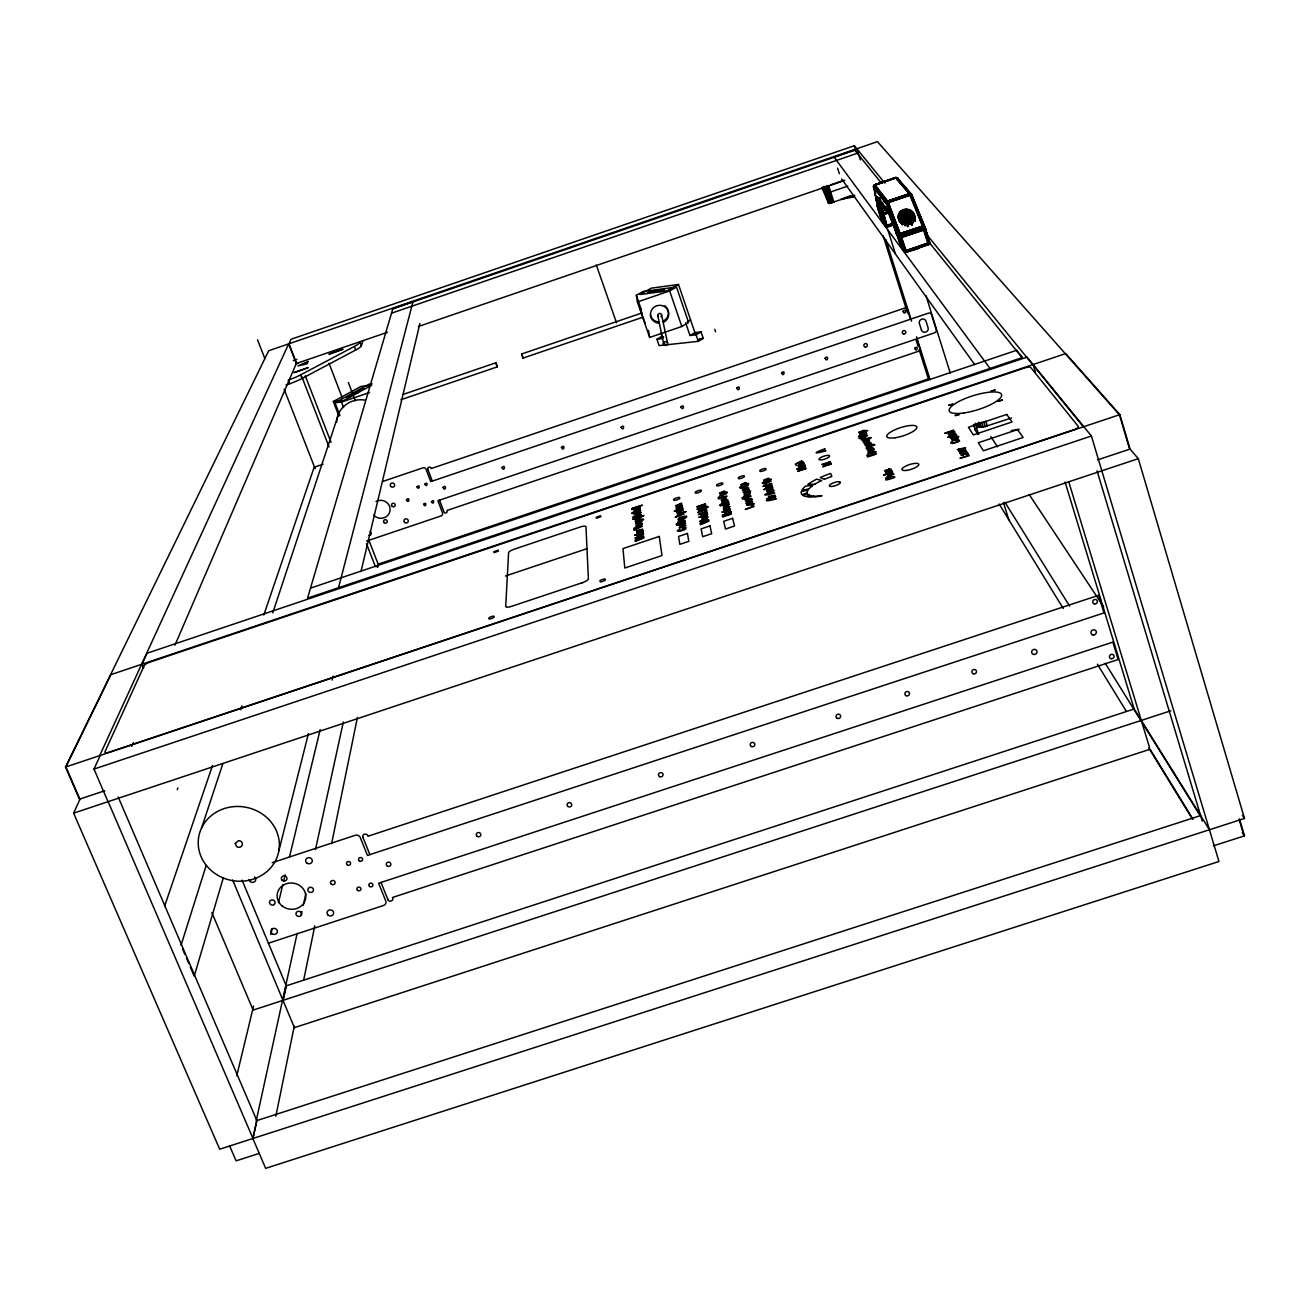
<?xml version="1.0" encoding="UTF-8"?>
<svg xmlns="http://www.w3.org/2000/svg" width="1310" height="1310" viewBox="0 0 1310 1310"><rect width="100%" height="100%" fill="white"/><g stroke="black" fill="none" stroke-linecap="round" stroke-linejoin="round"><path stroke-width="1.5" d="M882.596 203.394L881.712 201.986C885.462 213.923 887.672 203.345 885.085 207.701L880.484 201.527L880.729 203.132L882.989 203.738L880.729 203.132L882.956 203.721L880.828 203.197L877.405 197.008L879.108 206.227L885.38 225.729L887.541 226.204L894.992 223.666M882.58 203.836C881.614 204.671 880.205 200.741 879.403 198.973C875.031 194.568 879.714 205.752 879.943 199.873L887.181 226.827L893.224 224.78M876.439 197.319L878.028 208.814L873.557 186.118L874.867 184.726L895.5 177.636L898.136 178.962L897.71 178.16L895.614 177.685L873.852 185.643L878.028 208.83L878.355 204.688L877.749 207.897L873.688 185.742L895.909 177.538L897.71 178.16L911.727 194.568C913.316 198.006 911.334 192.226 909.255 193.7L887.803 201.036L886.297 202.952L886.592 204.131L888.36 202.149L911.711 194.912L924.991 227.367L899.315 235.8L904.047 251.192L906.012 251.585L928.135 244.069C931.656 240.631 928.135 247.344 927.922 243.349L922.567 226.499L909.599 194.289L895.5 177.636L909.697 193.602L922.715 225.664C925.531 233.409 928.937 246.919 929.445 244.102M885.347 207.422L884.283 206.128L886.821 211.074L886.706 209.076L890.26 214.414L886.706 209.076L887.148 211.369L889.13 211.68L888.786 210.582L886.51 209.174L888.704 210.992L887.853 211.712L886.428 210.37L887.214 209.747L889.867 214.267M899.119 235.898L900.871 233.884L922.469 226.27L924.876 227.007L923.746 225.648L899.168 234.113L904.031 251.111L929.494 242.89L924.942 227.203L929.74 242.956L928.233 244.446L905.685 252.486L903.965 251.192L899.495 237.012M877.454 198.645C882.138 200.299 874.294 194.404 878.191 202.329C881.761 219.638 885.167 217.804 880.156 201.052L879.354 198.563L877.274 197.122M882.088 203.787L880.484 201.527L882.449 203.394L880.353 202.444M881.679 202.903C880.042 199.529 882.023 205.343 882.17 202.952M903.965 251.192L906.192 252.339L928.299 244.757L929.674 242.268L906.258 250.718C901.198 250.456 907.83 254.582 906.258 250.718L888.131 201.642L874.49 184.939L895.909 177.538L874.867 185.005L873.475 187.15L874.982 184.759L895.549 177.636L898.136 179.339L897.71 178.16M929.642 243.48L924.352 227.039M888.982 210.501C885.478 211.237 890.735 211.008 887.41 211.483C881.597 200.037 882.088 209.338 886.493 206.8M906.651 252.126L905.194 252.093L900.134 233.36L887.738 201.805L874.982 184.759M929.756 243.07L925.106 228.513L899.757 237.749L924.189 229.84L925.548 229.021L925.04 227.776L899.282 236.406M900.101 234.261L887.197 201.674L909.369 193.864L887.558 201.429L909.533 194.175L911.727 194.568L912.12 195.354L909.255 193.7L887.885 201.15L886.395 203.738L873.524 186.184M886.068 225.484C884.643 225.271 888.295 229.021 893.158 224.452M894.19 222.176L893.174 223.83L901.788 247.754L887.116 209.403M878.502 198.481L880.517 202.821L881.384 203.639L881.008 201.838L881.99 203.476L877.651 197.171M883.742 221.93L881.974 221.341L878.24 206.8M922.469 226.27L900.134 233.36L905.685 252.486M897.039 178.307L895.909 177.538M875.669 193.503L874.54 184.956M887.623 226.761L887.23 225.156L894.681 222.618C879.911 234.867 883.759 207.504 878.65 200.364C875.08 198.154 881.27 206.309 879.796 201.593M904.883 252.208L899.331 233.933L886.952 201.56L874.196 185.103M886.395 207.357L879.698 208.012L881.99 214.987L878.093 199.251L878.24 198.072L879.796 198.563L878.519 199.447M874.163 185.267L873.573 187.314L886.51 203.951L888.131 201.642L910.237 194.699L922.977 226.401L900.478 234.064L901.182 234.719L923.272 227.203L922.567 226.499L900.92 234.031L900.134 233.36M298.664 362.788L296.044 364.098M873.688 185.742L873.508 187.068M886.346 203.574L873.639 186.118L886.854 204.671L888.606 202.755L909.926 195.01L912.087 195.534L924.582 226.499M275.837 1116.218L294.275 1026.041M303.707 979.946L314.793 925.842M331.594 843.673L357.433 717.405M887.59 211.565C879.714 198.481 886.886 211.336 887.476 210.795L888.638 211.123L886.837 209.109M283.091 1000.332L286.251 985.857L242.072 880.14M377.509 567.279L378.164 564.217L368.601 539.491M256.22 1120.787L297.157 933.375M301.087 915.428L301.955 911.433M303.265 905.456L305.869 893.486M315.464 849.617L343.335 722.023M282.976 1000.365L286.12 985.89L1134.165 709.005L1209.441 829.754M377.427 567.312L378.099 564.233L928.381 378.885L919.194 349.835M360.954 571.618L419.904 323.455M236.782 1075.723L253.55 1006.096M270.81 934.488L272.251 928.512M278.473 902.655L282.796 884.758M283.746 880.779L285.187 874.802M289.51 856.904L320.18 729.588M332.118 680.054L333.067 676.091M278.866 850.796A40.675 37.286 9.8 0 0 224.272 808.565A40.675 37.286 9.8 0 0 213.252 872.214A40.675 37.286 9.8 0 0 278.866 850.796L308.407 733.715M338.504 587.715L413.01 301.627L392.885 308.538L307.555 598.146L1022.471 357.515L1016.642 350.278L310.519 588.108M883.317 206.014C885.871 210.402 882.858 201.085 887.116 211.352M929.723 242.448L925.4 228.529M223.273 878.028L194.207 976.13L190.327 967.075M878.961 199.546L885.036 225.484L886.28 226.712L884.315 224.026C884.708 227.547 887.869 226.155 894.894 223.306M181.009 945.329L206.178 865.517M201.609 827.904L222.765 763.959M240.729 709.725L242.006 705.844M272.775 612.851L338.815 413.289M286.006 384.976L289.625 383.748A17.931 3.209 -20.7 0 0 302.004 378.492L355.665 350.032A17.456 3.095 -20.4 0 0 361.38 345.725L362.69 341.73A5.093 0.901 -20.4 0 0 362.231 341.402M164.585 906.209L212.548 765.433M263.801 615.029L314.138 467.277L323.111 464.215M925.04 227.776L923.517 225.615L929.134 244.479M925.237 229.332L929.445 244.004M889.081 211.925L890.227 211.434M904.424 251.831C903.229 250.079 907.339 253.763 906.307 250.881L928.659 243.054L923.37 226.319L910.417 194.158L896.318 177.521L911.023 193.995L924.287 225.877M177.259 789.652L177.865 787.998M929.429 242.661L924.876 228.595M874.507 185.168L895.876 177.849L874.9 184.694M174.967 645.159L296.289 363.541L288.675 343.875L268.697 350.736L65.5 767.054L79.435 799.198L104.718 790.765M131.704 746.372L133.325 742.623M877.831 207.242L877.798 208.077M79.844 799.067L65.909 766.907L110.908 674.65L1065.701 353.569L1119.87 414.631L1130.055 449.068L1138.292 458.664L1244.5 818.439L219.687 1149.214L73.606 813.15L80.106 798.969M99.691 755.624L288.675 343.875M108.009 801.687L93.992 769.068L100.248 755.444M143.511 667.904L141.955 664.219L147.097 653.231L1027.04 357.106L1091.394 436.001L1218.955 861.505L265.668 1168.34L252.846 1138.505L256.744 1120.623L1200.599 815.573M387.498 332.265L296.6 363.427L288.986 343.76L291.049 339.257L854.349 145.721L884.84 183.154M897.989 178.537L896.859 177.652M896.679 177.669L912.431 196.058M928.479 243.562L924.5 229.708L929.052 242.874M641.982 312.943L521.593 354.011L522.968 358.105L522.297 355.583M895.942 229.725C901.722 245.33 899.855 246.984 902.115 247.59M882.17 203.852L881.466 202.575M894.206 224.681L897.055 235.407L897.923 234.703M885.429 225.877C884.152 224.108 880.222 218.049 878.371 208.437C882.612 214.676 879.485 224.338 883.824 220.817M975.721 428.943L975.328 430.253L977.866 434.167M400.893 399.73L497.21 366.882L496.932 365.424L495.835 362.805L403.365 394.343M495.835 362.805L497.21 366.882M874.13 185.856L886.624 201.953L904.621 251.356L900.281 236.995M898.955 235.489L886.723 203.754M900.985 236.766L905.439 251.34L899.708 233.622M877.7 205.883L877.995 204.966M886.379 225.418L882.318 212.58L883.415 213.039L886.903 225.664L894.812 223.011M887.345 201.249L909.811 193.814L895.778 177.636L874.179 185.398M899.364 236.635L899.315 235.8M905.341 250.98L900.609 236.881M885.495 207.619L884.021 207.324L881.417 202.428L883.726 207.046M904.621 251.356L900.674 237.749M886.87 209.453L887.853 210.632L886.657 209.076M881.614 203.672L884.053 207.226M928.348 243.185L923.485 229.119L901.378 236.635L902.066 237.388L923.927 229.938L923.173 228.218L901.083 235.734L901.788 236.52L923.435 228.972M493.706 551.805L498.226 550.118M498.537 551.019L494.132 552.689M600.93 516.648L596.459 518.252M596.115 517.352L600.635 515.731M887.541 226.204L885.232 225.893M877.405 197.008L879.796 199.038M880.844 202.657C880.369 202.362 879.026 201.347 880.631 199.759M905.226 252.371L899.544 236.455M897.039 235.374L896.286 232.541L897.268 235.079M887.148 211.237L886.199 209.584L887.197 211.27L886.821 210.304M880.107 202.968L880.909 204.294L878.617 204.409L881.81 214.971L881.04 212.548L881.401 214.005M699.475 339.896L697.51 340.715M663.122 343.94L665.021 343.973M663.466 337.227L660.355 338.013L663.564 336.801M661.828 336.342L656.916 339.224L659.11 345.611L698.328 341.32L703.241 338.373L701.03 331.905L694.906 332.593L689.993 335.507L685.638 322.784M689.993 335.507L696.118 334.82L701.03 331.905M687.292 321.818L690.583 319.869M681.822 326.501L688.601 322.506L676.484 287.021L643.177 291.442L636.349 295.307L637.38 301.971L649.678 337.456L681.822 326.501L669.656 290.935L676.484 287.021M678.514 284.499L651.365 288.118L640.115 294.472L667.38 290.885L678.514 284.499L694.906 332.593M667.38 290.885L673.438 287.43M660.387 291.786L664.629 289.772L649.547 291.753L647.107 293.522M333.313 401.499L360.938 386.45L371.614 385.304L343.826 400.467L333.313 401.499L338.913 416.072M339.929 415.516L335 402.727L368.912 384.256L372.155 383.912M886.395 202.46L873.737 185.873M289.313 379.736A17.947 3.193 -20.7 0 0 300.596 374.873L354.322 346.462A17.456 3.062 -20.4 0 0 360.021 342.172L361.38 345.725M883.038 214.84L889.277 211.974M885.969 207.651L886.362 208.847M883.628 205.817L885.56 207.127M888.262 208.65L882.776 210.926L882.056 208.47L885.806 206.751M902.017 247.361L900.527 246.444L905.226 252.257M888.458 209.322L882.776 210.926L883.497 214.709L883.415 213.039L887.099 211.581M724.102 500.846L725.445 500.404A3.259 0.901 -19 0 1 728.147 500.256L725.134 502.467L721.777 502.385A3.144 0.868 -19 0 1 724.053 500.878M704.076 517.745L705.419 517.286A3.291 0.933 -19.1 0 1 708.137 517.172L705.058 519.415L701.701 519.317A3.177 0.901 -19.1 0 1 704.027 517.777M953.991 438.555L955.367 438.097A3.357 0.95 -17.4 0 1 958.38 437.9L955.645 440.045L951.813 440.078A3.242 0.917 -17.4 0 1 953.942 438.588M900.723 233.475L922.977 226.401M883.497 221.259L881.974 221.341L878.208 207.684M909.926 195.01L887.738 201.805L909.599 194.289M887.983 201.331L909.811 193.814M288.986 343.76L877.405 141.66L1119.444 414.779L1129.629 449.215M392.787 308.882L855.07 150.11L857.559 153.188L391.51 313.188M293.293 360.594L296.879 359.366M830.524 184.923L843.771 180.371M418.283 326.55L844.77 180.387M830.638 191.964L847.717 186.118M843.493 198.137L850.747 195.665M821.91 187.887L828.804 203.443L854.84 195.288M887.951 201.265L909.402 193.913M883.906 214.578L889.49 212.662M335 402.727L341.468 402.088L369.502 392.525M637.38 301.971L669.656 290.935M522.968 358.105L643.357 317.053M912.071 250.554L919.276 248.098M895.5 178.029L874.867 184.939M382.618 481.507L422.852 467.867A2.522 2.423 10.4 0 1 426.094 469.373L430.728 481.638L928.331 313.188A2.571 2.473 -34.3 0 1 931.508 314.727L936.192 329.678A2.571 2.456 -33.5 0 1 934.505 332.855L437.917 500.698L442.502 512.881A2.522 2.407 7.9 0 1 440.995 515.96L366.587 541.079M505.464 576.007L586.913 548.693M978.619 434.478L976.539 427.83L980.371 426.552M730.947 512.144L729.49 512.636L729.834 514.044L727.459 514.846L727.165 513.569L724.07 515.976L723.742 514.617L722.268 515.108L722.711 516.992L731.422 514.077L730.767 511.375L728.72 511.653L730.44 510.048L724.184 512.21L730.047 508.919L721.761 512.095L726.117 512.538L724.61 514.028L730.898 511.948M976.441 423.85L978.897 427.109L983.302 427.109L1011.5 417.972M582.508 582.639L512.488 606.039A6.452 1.85 -20.5 0 1 505.725 606.072L508.575 553.033A6.042 1.621 -20.3 0 1 515.108 548.89L579.429 527.275A6.042 1.637 -19.9 0 1 585.979 527.029L588.37 578.414A6.452 1.867 -20 0 1 582.508 582.639L581.558 582.934M65.5 767.054L1119.87 414.631M93.992 769.068L1091.394 436.001M1097.469 459.925L1130.055 449.068M73.606 813.15L1138.292 458.664M901.87 236.766L923.648 229.61M272.218 862.684L355.272 835.289A3.864 3.57 5.9 0 1 360.234 837.467L367.455 855.414L1103.97 612.916L1098.615 595.313L367.946 836.255A2.636 2.44 5.7 0 0 365.179 834.11A2.636 2.44 5.7 0 0 362.69 836.451L363.132 837.843M888.196 201.756L910.237 194.699M268.37 943.233L383.502 905.488A3.832 3.521 4.3 0 0 385.762 901.002L378.623 883.235L1112.861 642.113L1118.167 659.519L392.492 897.481A2.62 2.407 4.1 0 1 391.886 900.69A2.62 2.407 4.1 0 1 388.333 900.347L387.694 899.053M1170.812 710.79L253.141 1010.092L211.843 912.513M900.92 234.031L922.731 226.974L900.478 234.064M259.233 1153.406L236.111 1160.856L229.741 1146.135M1213.437 845.851L1244.484 835.846L1239.555 819.192M825.464 193.012L828.182 192.848L826.086 186.315L828.64 185.561L833.995 202.411M829.345 192.39L830.736 192.111M880.975 203.328L877.88 197.777L879.026 198.842M886.526 209.846L887.656 211.418M902.099 246.313L900.576 246.526L897.563 234.883L901.034 245.92M830.327 203.377L826.987 192.93L829.426 192.521M895.451 227.089L894.37 227.203M882.105 210.304L880.336 210.222M841.004 199.235L854.578 196.844M895.418 229.872L897.088 235.227L896.171 232.623M1011.205 430.597L1019.213 429.205M881.499 208.241L881.433 206.276L879.125 205.932M656.916 339.224L662.811 338.569L660.944 333.166M699.311 338.815L703.241 338.373M364.475 389.168L362.231 389.005L346.872 397.372L350.965 396.553M901.788 246.771L900.609 246.215M888.065 211.123C889.113 212.94 892.962 223.928 892.126 217.968M826.168 193.176L825.153 192.848L828.493 203.279M892.372 221.619L893.338 222.274M877.896 208.044C877.52 210.353 883.546 224.092 882.645 222.094M891.848 219.834L890.014 215.479L891.373 216.101M900.772 234.883L923.091 227.973L901.493 235.603L900.772 234.883L923.583 228.071L922.862 227.334L901.264 234.948L923.583 228.071M884.315 207.34L883.857 206.047L885.92 207.357M886.264 226.745L882.187 221.488M879.829 199.726L877.88 197.777M882.76 222.34L878.371 208.437M882.334 220.964L878.879 208.175L883.415 222.258M885.887 226.565L885.036 225.484L886.723 226.827L882.76 212.466M878.47 198.776L877.405 197.941M910.057 193.585L923.959 225.713M905.226 252.339L904.096 251.34L904.768 251.946M890.816 217.46L892.143 219.965M910.81 193.749L911.76 195.354M884.365 207.537L883.448 205.883L884.741 207.684M887.983 211.45C885.724 206.718 892.356 216.33 888.278 211.516M885.593 206.915L885.085 207.635M880.32 202.117L879.992 201.462M911.727 194.568L912.3 195.763L911.351 194.191M882.318 204.147L883.759 205.031L882.891 203.492M899.249 234.948L899.217 235.98M889.097 211.221L887.754 210.304M887.099 209.797L888.213 210.926L887.378 209.813M881.908 203.312L882.58 204.491M878.453 202.591L879.37 206.128M924.254 228.841L929.396 242.677M521.593 354.011L522.117 355.092M888.557 210.517L886.821 208.945M878.732 198.94L879.387 200.168M886.575 210.714L885.969 209.322M888.638 212.285L889.539 214.038M927.038 234.948L1083.37 426.831M881.466 183.253L854.628 149.946L834.028 157.02L990.016 368.438M930.051 243.496L1022.095 357.646M883.808 205.752L884.692 206.751M841.708 179.044L974.722 364.639M439.489 500.158L444.188 512.439A1.719 1.654 7.6 0 0 446.514 512.685A1.719 1.654 7.6 0 0 446.923 510.491L920.439 350.622L916.722 338.864M1242.42 815.328L1244.5 818.439M990.753 436.59L997.532 446.808M1029.169 494.509L1103.724 606.923M899.986 237.077L904.784 251.094M1242.257 832.456L1244.484 835.846M1004.95 502.27L1069.664 606.17M1105.263 663.318L1200.189 815.704M1192.886 819.045L1150.049 749.271L294.406 1027.646L232.656 879.976M999.17 504.039L1063.262 608.511M1097.436 664.236L1126.289 711.264M1148.723 747.83L1192.526 819.225M883.366 203.492L881.99 203.476M884.283 206.128L885.02 207.439M880.222 199.775L880.746 200.774M880.582 201.855L881.303 203.377M916.214 208.781L916.935 210.337L916.181 208.405M427.977 469.635L427.699 468.685A1.736 1.654 10 0 1 429.336 467.097A1.736 1.654 10 0 1 431.137 468.571L906.766 307.392L910.499 319.214M886.412 209.6L886.641 210.779L886.51 209.174M915.002 217.919L913.872 214.316L915.019 217.968C914.724 203.541 891.651 209.256 899.806 222.094L898.594 218.246M918.883 215.888L919.342 216.887M898.955 219.409C902.017 229.053 918.113 224.01 913.872 214.316M108.157 801.638L252.977 1138.472L256.875 1120.59L118.211 797.02M182.565 948.964L184.89 954.401M186.446 958.019L188.771 963.456M889.293 213.743L891.029 217.689M142.086 664.17L143.642 667.871M640.377 308.243L641.409 310.847M890.947 216.068L892.503 220.031M890.571 215.937L891.324 217.853M362.772 836.943L369.862 854.628M381.03 882.449L388.055 899.937M257.53 339.798L264.866 358.563M288.216 380.129L289.625 383.748M284.139 389.201L315.186 468.833M305.312 375.872L331.07 442.452M301.84 376.69L329.039 446.939M366.538 543.765L375.364 566.559M300.596 374.873L302.004 378.492M329.039 363.296L342.352 398.027M341.468 402.088L343.58 407.59M348.362 382.536L355.37 400.909M645.159 323.324L643.128 317.708M354.322 346.462L355.665 350.032M891.586 219.507L894.517 227.236M427.748 469.029L432.3 481.114M924.598 228.71L928.774 243.005M892.994 222.258L893.862 224.681M901.591 237.536L905.832 250.849M914.069 221.095L910.172 210.108L913.61 221.128M596.312 264.98L616.502 322.768M914.855 221.374L911.203 210.795L914.478 221.374M636.349 295.307L641.458 310.077M696.118 334.82L698.328 341.32M905.03 225.795L900.232 211.581L903.884 224.288M903.392 223.944L899.528 212.531L902.934 224.19M902.721 224.599L898.987 213.579L902.344 224.829M901.591 223.519L898.611 214.693L901.329 223.699M714.769 329.334L715.587 331.79M915.281 220.981L912.137 211.631L915.002 220.948M905.947 225.287L901.067 210.763L905.259 225.582M924.86 227.776L925.531 228.923M907.568 226.646L902.033 210.075L906.209 225.091M900.297 221.488L898.431 215.872L900.183 221.603M908.632 226.237L903.114 209.567L907.764 226.548M900.183 222.389L898.414 217.067L900.117 222.503M909.107 224.026L904.244 209.207L908.321 224.288M901.116 237.667L905.472 250.947M895.631 229.823L896.499 232.427M642.375 315.448L640.197 308.44M910.221 223.748L905.439 209.027L909.435 223.977M911.907 225.369L906.667 209.027L910.548 223.764M827.331 185.971L832.685 202.821M828.084 192.717L831.441 203.148M824.972 186.528L827.068 193.078M824.072 186.642L829.426 203.459M823.139 186.462L828.804 203.443M914.773 217.411L913.561 213.645L915.281 219.245M904.293 251.307L899.774 237.126M837.581 168.138L839.35 173.706M912.399 223.437L907.879 209.223L912.038 225.042M887.918 230.069L895.516 254.124M878.535 208.355L882.481 220.882M885.707 239.288L911.613 321.228M916.542 336.834L930.116 379.753M856.805 148.734L860.326 159.869M883.055 235.603L907.552 313.057M916.132 340.158L917.966 345.971M854.349 145.721L855.512 149.405M913.234 222.897L909.058 209.584L912.579 223.011M925.957 295.569L950.241 373.006M897.612 234.867L900.461 244.086M983.744 421.705L985.3 426.667M981.747 422.131L983.302 427.109M979.929 422.36L981.485 427.322M978.439 422.36L979.978 427.322M1003.476 502.729L1008.782 519.71M977.866 423.801L978.897 427.109M977.26 423.392L978.292 426.683M973.51 424.424L975.328 430.253M985.808 421.1L987.347 426.061M1065.063 481.982L1134.165 709.005M1033.099 364.524L1035.473 372.351M1068.78 481.883L1149.476 747.339M1097.06 470.83L1202.269 821.108M976.539 427.83L975.295 423.212M900.265 237.798L904.26 251.127M1239.145 819.323L1244.058 835.976M885.74 225.991L881.548 212.646L881.99 214.987M877.847 208.208L877.667 206.669M877.585 207.258L877.389 206.161M887.132 210.582L887.345 211.45M661.55 314.858L667.592 343.089A2.014 1.965 -14.1 0 1 665.038 345.398A2.014 1.965 -14.1 0 1 664.219 342.09A2.014 1.965 -14.1 0 1 667.576 343.023M657.8 315.661L663.646 343.924M883.415 213.039L883.742 214.627M648.499 330.366L649.678 337.456M880.909 204.294L880.975 206.309M658.275 316.578A1.916 1.883 -14.9 0 1 658.406 313.909A1.916 1.883 -14.9 0 1 661.141 314.056A1.916 1.883 -14.9 0 1 660.911 316.742M840.447 482.522A5.813 1.654 -18.2 0 1 835.42 485.65A5.813 1.654 -18.2 0 1 829.525 486.108M829.361 485.617A5.813 1.654 -18.2 0 1 830.687 484.209A5.682 1.621 -18.2 0 1 832.243 483.357L832.276 483.341A5.813 1.654 -18.2 0 1 840.267 482.031M829.639 456.208A5.6 1.539 -18.3 0 1 824.809 459.089A5.6 1.539 -18.3 0 1 819.225 459.646M819.028 459.073A5.6 1.539 -18.3 0 1 823.81 456.191A5.6 1.539 -18.3 0 1 829.426 455.618M701.374 491.053A3.586 0.966 -19.1 0 1 698.558 492.593A3.586 0.966 -19.1 0 1 695.381 493.133M695.086 492.282A3.586 0.966 -19.1 0 1 697.902 490.759A3.586 0.966 -19.1 0 1 701.079 490.202M722.907 483.832A3.586 0.966 -19 0 1 720.074 485.355A3.586 0.966 -19 0 1 716.898 485.895M716.603 485.044A3.586 0.966 -19 0 1 719.436 483.521A3.586 0.966 -19 0 1 722.612 482.981M494.247 617.043A3.242 0.933 -20.7 0 1 489.072 618.991M488.745 618.074A3.242 0.933 -20.7 0 1 493.903 616.126M679.857 498.291A3.57 0.966 -19.3 0 1 677.041 499.814A3.57 0.966 -19.3 0 1 673.88 500.371M673.586 499.503A3.57 0.966 -19.3 0 1 676.402 497.98A3.57 0.966 -19.3 0 1 679.546 497.423M766.088 469.389A3.586 0.966 -18.7 0 1 763.239 470.896A3.586 0.966 -18.7 0 1 760.078 471.436M759.784 470.568A3.586 0.966 -18.7 0 1 762.616 469.062A3.586 0.966 -18.7 0 1 765.777 468.538M744.506 476.627A3.586 0.966 -18.8 0 1 741.673 478.15A3.586 0.966 -18.8 0 1 738.48 478.69M738.201 477.839A3.586 0.966 -18.8 0 1 741.034 476.316A3.586 0.966 -18.8 0 1 744.211 475.776M605.384 579.953A3.242 0.95 -19.9 0 1 600.176 581.82M599.849 580.903A3.242 0.95 -19.9 0 1 605.04 579.02M254.517 877.012A3.341 3.062 8.8 0 1 254.025 882.072A3.341 3.062 8.8 0 1 249.096 879.583M370.026 531.516A2.178 2.08 11.6 0 1 368.765 535.43M376.003 501.435A9.416 8.99 11.7 0 1 388.562 504.432A9.416 8.99 11.7 0 1 386.417 516.582A9.416 8.99 11.7 0 1 373.596 515.01M658.897 323.21A9.137 8.957 -15 0 1 651.283 310.634A9.137 8.957 -15 0 1 665.988 307.784A9.137 8.957 -15 0 1 663.548 322.309M664.497 305.59A9.121 8.941 -15 0 1 663.286 321.065M658.652 321.965A9.121 8.941 -15 0 1 650.399 314.777M336.621 422.295A24.677 23.744 16.5 0 1 365.31 400.189M683.1 509.999C681.429 509.999 681.036 512.488 676.697 512.194C678.105 512.538 679.268 509.197 683.1 509.999M720.123 495.262C720.926 497.014 734.861 489.58 720.123 495.262M729.785 506.708C719.55 511.571 723.709 505.054 729.785 506.708M771.672 483.488L763.157 486.321L771.672 483.488M235.243 843.46L236.602 846.587A3.635 3.324 9.8 0 0 242.415 843.689L241.711 842.068A3.635 3.324 9.8 0 0 238.371 840.692L235.243 843.46M799.788 466.688L803.57 465.525L799.788 466.688M748.157 485.142C747.027 487.336 740.428 490.038 739.577 487.517A3.848 1.064 -18.8 0 1 740.936 486.501L748.157 485.142M804.225 463.265C795.94 469.095 789.406 461.447 804.225 463.265M763.533 483.161L769.396 481.343L763.533 483.161M963.03 449.133L964.111 449.838L960.361 450.067L958.691 451.131L959.444 451.835A3.128 0.884 -17.4 0 0 961.098 451.623L965.47 449.477L963.03 449.133M752.218 499.798L747.813 502.156A2.997 0.835 -18.8 0 1 746.307 502.336L745.816 501.599L748.305 500.24L749.517 501.108C752.005 500.518 749.14 498.815 752.218 499.798M766.579 489.809L768.315 490.382L773.064 487.942L766.579 489.809M767.136 491.708L768.888 492.265L773.653 489.825L767.136 491.708M683.836 514.011C681.085 514.814 681.871 515.649 675.141 517.237C676.664 516.746 678.023 514.126 683.836 514.011M750.368 493.15L746.012 495.475A2.98 0.835 -18.8 0 1 744.506 495.655L744.031 494.934L746.503 493.592L747.699 494.443C750.073 493.886 747.355 492.167 750.368 493.15M765.728 487.009L767.463 487.566L772.196 485.142L765.728 487.009M865.321 443.288C878.289 440.782 865.042 444.991 864.142 443.779C866.827 440.504 873.393 440.864 865.321 443.288M763.664 480.361C763.288 482.751 780.269 476.906 764.958 480.262C771.737 477.642 768.446 477.495 763.664 480.361M966.534 453.457L964.258 453.784L966.534 453.457M729.244 504.497C718.175 510.294 724.774 504.301 729.244 504.497M406.427 499.847C408.785 505.267 410.538 495.606 406.427 499.847M416.989 486.796C419.085 491.627 420.641 483.013 416.989 486.796M423.621 504.317C425.717 509.115 427.273 500.535 423.621 504.317M443.009 487.467C445.351 492.904 447.136 483.21 443.009 487.467M740.87 487.435L746.7 485.633L740.969 487.271M748.01 505.316C740.74 505.251 765.22 501.501 748.01 505.316M804.88 465.066L801.9 467.048L798.461 467.031A3.111 0.852 -18.4 0 1 800.639 465.558L802.015 465.083A3.226 0.884 -18.4 0 1 803.75 464.772A3.128 0.852 -18.4 0 1 804.766 464.919L804.88 465.066M501.976 467.523C504.301 472.959 506.135 463.249 501.976 467.523M744.653 492.904C737.858 492.904 761.159 489.121 744.653 492.904M746.225 503.646L747.944 504.235L752.759 501.763L746.225 503.646M866.123 435.919L865.091 437.311L867.547 435.444L864.534 435.444L858.852 438.392L861.587 438.408L866.123 435.919M866.385 448.56C871.494 449.019 877.831 445.662 866.385 448.56M966.633 451.295L959.788 453.44L963.914 451.066L966.633 451.295M728.835 502.843L720.287 505.709L728.835 502.843M561.45 447.398C563.742 452.867 565.625 443.108 561.45 447.398M963.227 454.881L960.787 454.963L967.107 452.933A2.882 0.819 -17.3 0 1 967.844 453.194L962.228 454.848L963.227 454.881M741.083 484.634C740.625 487.025 757.524 481.212 742.344 484.536C749.107 481.933 745.849 481.785 741.083 484.634M621.12 427.224C623.38 432.709 625.312 422.917 621.12 427.224M802.899 463.576L799.018 464.886L802.899 463.576M959.035 448.986C977.719 445.547 950.127 451.999 959.035 448.986M680.971 406.968C683.198 412.47 685.179 402.661 680.971 406.968M864.518 441.421L869.644 439.849L866.811 441.699L863.224 441.994L865.337 440.946L864.518 441.421M736.826 388.071C739.036 393.589 741.083 383.748 736.826 388.071M950.421 434.74L955.841 433.921L949.488 436.033L950.143 435.329L948.866 435.133L950.421 434.74M781.611 372.924C783.806 378.459 785.869 368.585 781.611 372.924M721.253 500.142C722.285 502.582 732.126 497.129 722.612 500.142C728.294 497.342 727.132 497.342 721.368 499.962M677.385 530.746L679.399 531.401L683.951 529.977A4.045 1.146 -19.3 0 0 685.801 528.913L686.096 527.701L684.033 527.733L682.903 528.569L684.704 528.372L683.836 529.437L679.088 530.73L679.726 529.109L677.385 530.746M705.402 503.957L696.936 506.79L705.402 503.957M719.616 493.199C719.108 495.622 735.974 489.793 720.877 493.1C727.639 490.497 724.397 490.333 719.616 493.199M825.12 358.203C827.298 363.754 829.41 353.864 825.12 358.203M431.498 501.648C433.594 506.479 435.166 497.865 431.498 501.648M903.032 311.354C905.161 316.954 907.355 306.966 903.032 311.354M914.74 348.296C916.853 353.847 919.047 343.94 914.74 348.296M723.12 502.058L726.903 500.878L723.12 502.058M637.02 535.97C637.708 537.821 651.905 530.288 637.02 535.97M679.006 525.457L682.33 525.572L685.523 523.476A3.177 0.901 -19.3 0 0 684.459 523.116A3.291 0.917 -19.3 0 0 682.756 523.427L681.396 523.869A3.242 0.917 -19.3 0 0 679.792 524.671A3.16 0.884 -19.3 0 0 679.006 525.457M679.382 527.635L682.723 527.75L685.818 525.49A3.291 0.933 -19.3 0 0 683.132 525.605L681.773 526.047A3.177 0.901 -19.3 0 0 679.382 527.635M742.573 490.12L743.671 490.513L743.212 492.265L749.402 490.186L744.113 491.07L749.107 489.138L743.9 490.104L748.681 487.631L742.573 490.12M888.933 468.931L889.899 469.668L886.28 469.848L884.578 470.929L885.232 471.649A3.078 0.884 -17.9 0 0 886.854 471.436L891.242 469.291L888.933 468.931M682.543 506.921L679.546 508.837L676.173 509.115L679.677 507.052L679.89 508.214C682.346 507.641 679.644 505.955 682.543 506.921M682.788 508.296L674.372 511.113L682.788 508.296M874.72 444.761C872.362 446.956 873.312 443.157 871.003 446.644C861.079 450.624 869.021 442.502 874.72 444.761M959.968 450.918L961.687 450.918L959.968 450.918M424.882 484.094C426.831 488.99 428.665 480.41 424.882 484.094M699.294 507.51C688.585 513.7 719.714 502.532 700.637 507.51C710.429 502.975 703.404 504.808 699.294 507.51M703.044 518.989L706.876 517.794L703.044 518.989M707.351 507.494C714.015 504.219 684.933 516.058 707.351 507.494M871.559 448.298L872.476 448.986L868.988 449.199L867.335 450.214L867.957 450.886A2.98 0.819 -18 0 0 869.512 450.689L873.77 448.626L871.559 448.298M678.269 521.134C679.153 523.689 689.207 518.121 679.612 521.167C690.075 516.287 682.281 518.465 678.269 521.134M869.234 443.402L870.135 444.074L868.808 444.778L868.301 443.697C858.148 447.954 876.472 443.959 869.234 443.402M641.13 514.814C640 516.91 633.238 519.775 632.73 517.139A3.799 1.032 -19.5 0 1 634.155 516.124L641.13 514.814M892.192 471.158L885.429 473.27L889.588 470.912L892.192 471.158M685.523 516.877C683.394 518.58 687.226 517.712 686.686 516.222C683.214 515.78 677.761 518.269 677.974 519.366C681.675 521.364 684.475 515.796 685.523 516.877M680.349 525.114L684.164 523.934L680.43 524.999M680.725 527.308L684.557 526.112L680.807 527.193M957.168 438.506L953.238 439.816L957.168 438.506M953.402 432.333L949.504 433.643L953.402 432.333M643.095 530.894L638.641 533.252A2.964 0.835 -19.6 0 1 637.184 533.432L637.086 532.417L640.23 530.992L640.377 532.22C642.866 531.647 640.23 529.846 643.095 530.894M642.309 524.409L639.247 526.358L635.907 526.604L639.476 524.524L639.608 525.719C641.966 525.228 639.509 523.361 642.309 524.409M643.259 532.335L634.744 535.184L643.259 532.335M640.344 508.411L634.089 510.572L637.577 508.542L637.724 509.688C640.115 509.181 637.577 507.445 640.344 508.411M685.883 511.62L677.303 514.945L681.511 512.554L676.992 513.094L685.883 511.62M640.148 506.79L631.911 509.541L640.148 506.79M640.623 510.72L632.353 513.487L640.623 510.72M768.544 496.457L769.674 496.703L768.904 497.44L775.209 495.327L768.544 496.457M633.975 517.073L639.689 515.305L633.975 517.073M675.649 505.709L676.681 506.118L676.107 507.871L682.199 505.824L677.057 506.692L682.002 504.759L676.877 505.627L681.74 503.253L675.649 505.709M745.161 499.781C753.365 498.815 754.887 497.734 745.161 499.781M885.822 470.732L887.476 470.732L885.822 470.732M635.334 521.102C635.563 523.46 648.646 518.76 641.589 519.006C639.427 518.744 636.971 519.693 635.334 521.102M801.409 461.136L802.228 461.808L800.885 462.512L800.492 461.415C790.339 465.623 808.335 461.775 801.409 461.136M723.529 509.721C728.704 510.589 734.55 506.855 723.529 509.721M640.393 519.677L636.578 520.971L640.393 519.677M868.546 450.018L870.118 450.018L868.546 450.018M635.579 523.116L636.562 523.542L635.907 525.343L642.015 523.296L636.922 524.033L641.834 521.724L636.775 523.05L641.703 520.643L635.579 523.116M866.237 445.105L867.793 445.105L866.237 445.105M701.292 517.172C706.336 518.138 712.411 514.29 701.292 517.172M640.868 512.685C636.513 515.747 632.681 515.485 639.64 512.914C625.017 516.107 641.278 510.753 640.868 512.685M747.126 496.244C748.665 498.733 750.466 493.805 747.126 496.244M864.813 432.922L861.096 434.167L864.813 432.922M867.122 446.939L870.839 445.875L867.122 446.939M869.365 451.803C873.361 451.77 877.061 449.723 870.004 452.654C871.445 453.784 883.677 449.019 868.857 453.686C863.372 452.54 883.235 445.94 869.365 451.803M752.136 504.17L750.041 504.448L752.136 504.17M748.731 491.774L746.667 492.052L748.731 491.774M950.683 442.714L952.37 443.566L957.806 442.01A4.127 1.163 -17.4 0 0 959.526 440.979L958.773 439.767L956.136 440.782C962.572 440.045 949.39 445.154 952.714 441.388L950.683 442.714M728.573 506.97L726.51 507.248L728.573 506.97M798.38 462.839L799.886 462.839L798.38 462.839M860.212 432.12L863.945 431.105L860.212 432.12M725.413 493.87L723.382 494.148L725.413 493.87M636.447 530.796L637.462 531.058L636.627 531.811L642.751 529.24L636.447 530.796M746.995 501.419L748.501 501.452L746.995 501.419M745.21 494.754L746.7 494.771L745.21 494.754M656.064 291.606L653.674 292.49L656.064 291.606M642.342 534.578L640.328 534.857L642.342 534.578M954.875 434.789L947.605 437.376L956.365 434.576L954.875 434.789M959.346 414.402L955.285 415.565L959.346 414.402M308.03 361.494L307.097 363.754L297.943 365.932L308.03 361.494M677.466 508.509L678.776 507.838L677.466 508.509M701.096 509.41L704.764 508.362L701.096 509.41M950.618 437.802C950.012 440.766 968.09 433.61 952.321 437.966C954.99 435.608 961.999 433.708 950.618 437.802M679.268 518.793L682.936 517.745L679.268 518.793M637.954 532.482L639.296 531.811L637.954 532.482M144.247 665.513L104.964 751.776A5.993 1.654 -23.2 0 0 109.467 752.087L1073.725 429.795A6.091 1.752 -16.6 0 0 1078.294 426.405L1030.708 367.455A5.535 1.457 -17 0 0 1024.518 367.995L150.028 662.074A5.436 1.375 -22.5 0 0 144.247 665.513M637.217 525.998L638.527 525.326L637.217 525.998M635.366 509.967L636.66 509.312L635.366 509.967M865.353 434.101L858.378 436.574L866.745 433.774L865.353 434.101M770.87 481.13L764.647 484.094L762.224 483.243A3.864 1.064 -18.7 0 1 763.583 482.227L768.757 480.492L770.87 481.13M743.72 497.407C744.62 499.88 746.978 495.295 743.72 497.407M342.794 349.311L329.17 354.126L342.794 349.311M742.312 497.62L742.508 499.241L751.105 496.359L749.729 494.771L742.312 497.62M954.793 432.12L951.044 434.101L948.096 433.905A3.209 0.901 -17.4 0 1 948.718 433.168A3.291 0.917 -17.4 0 1 950.258 432.398L951.617 431.94A3.324 0.933 -17.4 0 1 954.597 431.727L954.793 432.12M887.099 478.265L889.785 478.199L887.099 478.265M858.934 432.284L860.097 432.758L859.393 433.446L867.76 430.63L863.601 430.384L858.934 432.284M697.542 333.133L694.136 334.312L697.542 333.133M1002.265 400.058L998.204 401.253L1002.265 400.058M893.698 474.318C882.269 478.92 886.854 477.708 891.946 474.253C881.908 477.724 892.47 471.616 893.698 474.318M866.123 432.726L862.455 434.625L859.753 434.429A3.078 0.835 -18 0 1 860.392 433.725A3.144 0.852 -18 0 1 861.898 432.971L863.208 432.529A3.193 0.852 -18 0 1 864.944 432.202A3.095 0.835 -18 0 1 865.992 432.333L866.123 432.726M995.027 390.02L991.048 391.199L995.027 390.02M885.855 225.516L882.318 214.971L885.855 225.516M952.812 404.2L948.833 405.232L952.812 404.2M357.892 392.541L355.485 393.442L357.892 392.541M885.658 478.314L885.969 480.05C903.065 476.119 891.013 475.694 885.658 478.314M307.997 367.717L294.226 372.531L307.997 367.717M821.747 495.737L821.354 496.081A34.813 9.874 -18.2 0 1 814.28 496.916L815.639 496.162A29.082 8.269 -18.2 0 0 821.485 495.769L821.747 495.737M814.018 496.113L812.462 497.014A31.391 8.908 -18.2 0 1 807.533 496.801L810.333 495.524A29.082 8.269 -18.2 0 0 813.968 496.113L814.018 496.113M707.171 513.029L700.948 515.158L703.372 515.583C687.816 520.954 716.93 512.439 704.567 514.945L707.171 513.029M632.746 508.198L631.567 509.148L635.645 507.396A11.79 3.193 -19.5 0 1 639.575 506.151L642.342 505.185L632.746 508.198M643.668 515.812L637.43 518.449A8.957 2.44 -19.5 0 1 635.088 519.071L632.664 519.169L639.165 517.385A13.247 3.603 -19.5 0 0 643.636 515.485L643.668 515.812M773.801 490.808C749.418 499.765 783.249 491.381 772.376 493.199L773.801 490.808M775.569 496.523C751.007 505.545 785.099 497.129 774.144 498.946L775.569 496.523M824.841 448.839C801.016 457.665 834.667 448.904 823.581 451.049L824.841 448.839M868.825 438.441L862.979 441.11L866.925 438.817C848.896 442.027 880.091 435.542 868.825 438.441M770.657 492.871L767.562 494.279L770.657 492.871M772.409 498.602L769.281 500.027L772.409 498.602M821.861 450.787L818.865 452.13L821.861 450.787M809.334 495.164L806.092 496.572A34.813 9.874 -18.2 0 1 802.883 495.393L807.615 493.821A28.869 8.204 -18.2 0 0 809.334 495.164M824.448 479.264L820.24 477.511A34.813 9.874 -18.2 0 1 830.655 473.467L831.85 476.463A29.082 8.269 -18.2 0 0 824.448 479.264M309.635 887.443L309.193 887.623A2.817 2.587 6.8 0 0 311.158 892.438L311.633 892.323A2.817 2.587 6.8 0 0 313.27 889.015A2.817 2.587 6.8 0 0 309.635 887.443M273.774 904.719L273.331 904.915A2.817 2.571 7.9 0 1 269.696 903.343A2.817 2.571 7.9 0 1 271.317 900.035L271.792 899.937A2.817 2.571 7.9 0 1 273.774 904.719M708.563 519.644L702.176 522.33C723.824 516.287 686.243 530.255 706.106 521.838L700.048 523.361L705.893 520.267L699.655 521.396L708.563 519.644M802.899 468.374L797.495 471.436L806.027 468.587L799.149 470.405L805.699 467.686L798.674 469.029L805.192 466.344L796.709 469.193L802.899 468.374M643.603 536.33L637.233 539C658.488 533.039 621.284 546.892 641.065 538.525L635.104 540.031L640.983 536.936L634.892 538.017L643.603 536.33M828.149 463.707L822.745 466.802L831.326 463.92L824.399 465.738L830.966 463.019L823.859 464.379L830.409 461.677L821.861 464.542L828.149 463.707M909.828 194.797L887.967 202.297L909.828 194.797M640.361 509.639L632.124 512.898L640.361 509.639M719.616 496.883L718.175 497.358L718.551 499.028L727.05 496.179L723.333 496.899L723.087 495.884L719.878 498.046L719.616 496.883M635.252 527.881L633.827 528.372L634.04 530.386L642.391 526.276L635.252 527.881M765.351 488.695L763.976 489.662L765.351 488.695M772.409 486.337L766.334 488.876L772.409 486.337M699.311 511.539L697.886 512.521L699.311 511.539M706.352 509.181L700.244 511.735L706.352 509.181M721.368 504.121L719.96 505.103L721.368 504.121M728.425 501.763L722.334 504.317L728.425 501.763M868.317 454.799L866.86 455.291L867.646 457.01L876.308 454.095L875.457 452.343L874.016 452.834L874.621 454.128L872.263 454.914L871.723 453.751L868.89 456.044L868.317 454.799M706.532 509.999L705.091 510.491L705.353 511.735L698.377 514.617L706.892 511.751L706.532 509.999M953.631 430.319L944.919 433.233L953.631 430.319M677.81 523.099L676.369 524.098L677.81 523.099M684.868 520.725L678.727 523.296L684.868 520.725M685.048 521.707L676.533 525.081L685.048 521.707M1006.751 414.435L968.417 427.273L973.297 434.92L1012.073 421.935L1006.751 414.435M768.2 498.193L766.792 499.175L768.2 498.193M775.356 495.786L769.199 498.373L775.356 495.786M659.258 536.429L622.971 548.595L624.788 568.016L661.976 555.571L659.258 536.429M753.447 504.792L751.973 505.283L752.317 506.544L745.292 509.459L753.938 506.561L753.447 504.792M687.423 533.465L678.531 536.429L679.857 544.338L688.847 541.325L687.423 533.465M710.004 525.899L701.112 528.88L702.668 536.691L711.658 533.694L710.004 525.899M732.617 518.318L723.709 521.314L725.494 529.06L734.501 526.047L732.617 518.318M1017.542 429.615L978.292 442.747L983.417 450.771L1023.126 437.475L1017.542 429.615M892.569 472.19L883.66 475.17L892.569 472.19M968.188 454.046L966.665 454.554L967.402 455.765L959.952 458.254L969.22 455.733L968.188 454.046M807.255 492.937L801.949 494.64A34.813 9.874 -18.2 0 1 801.294 491.61L808.057 490.087A29.082 8.269 -18.2 0 0 807.238 492.871L807.255 492.937M808.434 489.039L801.884 490.317A31.047 8.81 -18.3 0 1 805.666 486.043L812.822 485.568A29.082 8.269 -18.2 0 0 808.909 488.974L808.434 489.039M882.318 212.58L882.629 214.922L882.318 212.58M814.755 484.274L807.893 484.34A34.813 9.874 -18.2 0 1 816.719 479.165L821.697 480.508A28.574 8.122 -18.2 0 0 814.755 484.274M914.167 203.721L913.594 202.591L914.167 203.721M281.797 879.845L281.568 879.436A2.833 2.587 7.9 0 1 282.993 876.046A2.833 2.587 7.9 0 1 286.726 877.422L286.89 877.864A2.833 2.587 7.9 0 1 281.797 879.845M301.398 912.988L301.185 912.579A2.817 2.571 6.9 0 0 295.994 914.282L296.142 914.724A2.817 2.571 6.9 0 0 299.761 916.279A2.817 2.571 6.9 0 0 301.398 912.988M915.461 206.653L914.789 205.08L915.412 206.816M915.248 219.687L912.923 212.58L915.084 219.638M904.031 251.111L899.97 237.798L904.031 251.111M921.421 329.973L919.391 323.537A3.521 3.373 -33.6 0 1 921.7 319.181A3.521 3.373 -33.6 0 1 926.039 321.277L928.069 327.729A3.504 3.373 -33.3 0 1 925.761 332.085A3.504 3.373 -33.3 0 1 921.421 329.973M963.832 412.977A27.445 7.401 -17.3 0 0 1001.593 394.654A27.445 7.401 -17.3 0 0 960.672 400.549A27.445 7.401 -17.3 0 0 963.832 412.977M895.287 437.72A15.753 4.29 -17.8 0 0 916.885 426.978A15.753 4.29 -17.8 0 0 893.404 430.499A15.753 4.29 -17.8 0 0 895.287 437.72M906.749 470.388A8.859 2.538 -17.7 0 0 918.834 464.28A8.859 2.538 -17.7 0 0 905.57 466.163A8.859 2.538 -17.7 0 0 906.749 470.388M1111.207 658.701A2.358 2.178 -25.1 0 0 1114.008 655.786A2.358 2.178 -25.1 0 0 1110.094 655.082A2.358 2.178 -25.1 0 0 1111.207 658.701M1094.456 603.877A2.374 2.211 -26.2 0 0 1097.289 600.93A2.374 2.211 -26.2 0 0 1093.342 600.209A2.374 2.211 -26.2 0 0 1094.456 603.877M328.221 915.248A3.324 3.046 5.9 0 0 333.608 913.479A3.324 3.046 5.9 0 0 329.154 910.073A3.324 3.046 5.9 0 0 328.221 915.248M272.005 933.686A3.324 3.029 7.4 0 0 277.376 931.934A3.324 3.029 7.4 0 0 272.922 928.528A3.324 3.029 7.4 0 0 272.005 933.686M369.567 886.444A2.047 1.883 4.9 0 0 372.892 885.363A2.047 1.883 4.9 0 0 370.157 883.235A2.047 1.883 4.9 0 0 369.567 886.444M357.581 890.391A2.047 1.883 5.3 0 0 360.905 889.293A2.047 1.883 5.3 0 0 358.17 887.181A2.047 1.883 5.3 0 0 357.581 890.391M347.232 864.829A2.063 1.883 5.9 0 0 350.572 863.732A2.063 1.883 5.9 0 0 347.821 861.62A2.063 1.883 5.9 0 0 347.232 864.829M477.053 836.288A2.309 2.145 1.4 0 0 480.819 835.059A2.309 2.145 1.4 0 0 477.757 832.652A2.309 2.145 1.4 0 0 477.053 836.288M751.481 746.536A2.325 2.178 -10.4 0 0 754.855 744.391A2.325 2.178 -10.4 0 0 751.269 742.77A2.325 2.178 -10.4 0 0 751.481 746.536M567.918 806.42A2.309 2.145 -2.2 0 0 571.717 805.175A2.309 2.145 -2.2 0 0 568.671 802.752A2.309 2.145 -2.2 0 0 567.918 806.42M659.732 776.699A2.325 2.162 -6.1 0 0 663.073 774.57A2.325 2.162 -6.1 0 0 659.487 772.966A2.325 2.162 -6.1 0 0 659.732 776.699M1092.998 634.941A2.767 2.554 -25.3 0 0 1096.274 631.535A2.767 2.554 -25.3 0 0 1091.705 630.7A2.767 2.554 -25.3 0 0 1092.998 634.941M306.851 863.044A3.341 3.078 7.3 0 0 312.271 861.26A3.341 3.078 7.3 0 0 307.784 857.804A3.341 3.078 7.3 0 0 306.851 863.044M282.403 906.16A14.377 13.133 7.4 0 0 305.639 898.562A14.377 13.133 7.4 0 0 286.366 883.759A14.377 13.133 7.4 0 0 282.403 906.16M359.218 860.834A2.063 1.899 5.5 0 0 362.592 859.835A2.063 1.899 5.5 0 0 359.923 857.624A2.063 1.899 5.5 0 0 359.218 860.834M387.089 865.877A2.309 2.129 4.5 0 0 390.839 864.633A2.309 2.129 4.5 0 0 387.76 862.242A2.309 2.129 4.5 0 0 387.089 865.877M331.348 884.201A2.309 2.112 6.2 0 0 335.098 882.973A2.309 2.112 6.2 0 0 332.003 880.582A2.309 2.112 6.2 0 0 331.348 884.201M837.254 718.322A2.342 2.178 -14.4 0 0 840.66 716.177A2.342 2.178 -14.4 0 0 837.074 714.539A2.342 2.178 -14.4 0 0 837.254 718.322M906.111 695.692A2.342 2.178 -17.6 0 0 909.533 693.53A2.342 2.178 -17.6 0 0 905.963 691.893A2.342 2.178 -17.6 0 0 906.111 695.692M973.674 673.848A2.358 2.194 -20.5 0 0 976.441 670.933A2.358 2.194 -20.5 0 0 972.511 670.229A2.358 2.194 -20.5 0 0 973.674 673.848M1033.688 654.443A2.751 2.554 -23 0 0 1036.93 651.054A2.751 2.554 -23 0 0 1032.362 650.218A2.751 2.554 -23 0 0 1033.688 654.443M404.708 522.477A2.178 2.08 9.8 0 0 408.245 521.282A2.178 2.08 9.8 0 0 405.363 518.924A2.178 2.08 9.8 0 0 404.708 522.477M384.01 522.559A1.85 1.768 11 0 0 387.154 522.051A1.85 1.768 11 0 0 385.091 519.693A1.85 1.768 11 0 0 384.01 522.559M391.936 506.168A1.85 1.768 11.1 0 0 395.08 505.66A1.85 1.768 11.1 0 0 393.016 503.286A1.85 1.768 11.1 0 0 391.936 506.168M903.654 334.001A1.801 1.719 -32.3 0 0 905.75 331.708A1.801 1.719 -32.3 0 0 902.754 331.152A1.801 1.719 -32.3 0 0 903.654 334.001M390.658 486.272A2.194 2.096 11.9 0 0 394.425 485.994A2.194 2.096 11.9 0 0 392.23 482.997A2.194 2.096 11.9 0 0 390.658 486.272M865.222 347.003A1.785 1.719 -29.8 0 0 867.302 344.726A1.785 1.719 -29.8 0 0 864.305 344.153A1.785 1.719 -29.8 0 0 865.222 347.003"/></g></svg>
